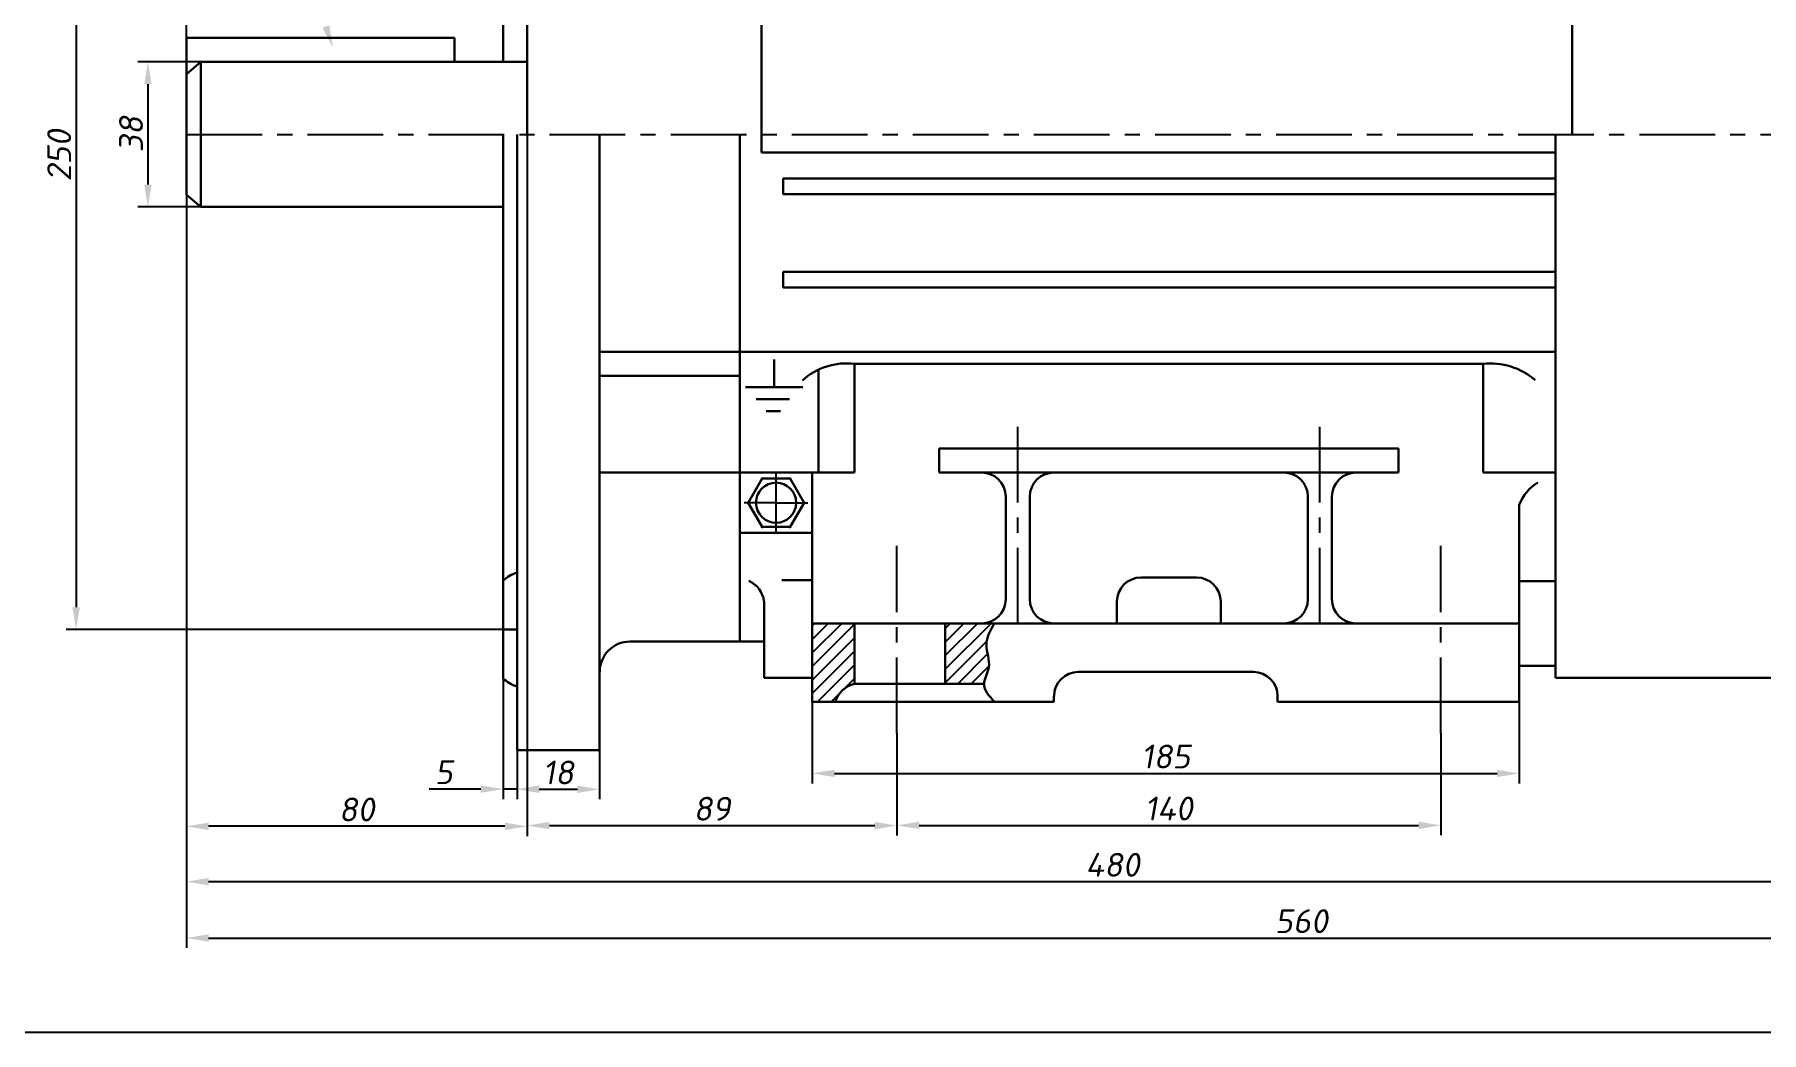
# Model space of a CAD drawing. Header units: millimetres. Extents: x 4613 to 5454, y 1424 to 2018.
# Drawn here: x 4723.4 to 4940.8, y 1733.8 to 1859.5 of the extents above; entities that cross this region are included whole.
import ezdxf

# ---------------------------------------------------------------- set-up
doc = ezdxf.new("R2010")
doc.units = ezdxf.units.MM
doc.header["$LTSCALE"] = 0.3
doc.linetypes.add('CENTER', pattern=[50.8, 31.75, -6.35, 6.35, -6.35])
for name, color, linetype in [('1', 1, 'CENTER'), ('7', 8, 'Continuous'), ('9', 34, 'Continuous')]:
    doc.layers.add(name, color=color, linetype=linetype)
doc.styles.add('1', font='txt.shx', dxfattribs={"oblique": 10, "height": 3})
doc.dimstyles.new('1', dxfattribs={"dimtxt": 2.5, "dimasz": 2.8, "dimexe": 1.25, "dimexo": 0, "dimtad": 1, "dimdec": 0, "dimtxsty": '1', "dimcen": 2.5, "dimclrt": 7, "dimadec": 0, "dimazin": 0, "dimtfac": 1, "dimtdec": 0, "dimtmove": 0, "dimatfit": 3, "dimfxl": 0, "dimarcsym": 0})

# ---------------------------------------------------------------- blocks, each defined once
blk = doc.blocks.new('*D18')
at = {"layer": '9', "color": 0, "lineweight": -2}
for p, q in [((4742.51, 1839.33), (4742.51, 1744.47)), ((5023.2, 1839.33), (5023.2, 1744.47)), ((4745.31, 1745.72), (5020.4, 1745.72))]:
    blk.add_line(p, q, dxfattribs=at)
at = {"layer": '9', "color": 0}
for points in [[(4745.31, 1746.18), (4745.31, 1745.25), (4742.51, 1745.72)], [(5020.4, 1746.18), (5020.4, 1745.25), (5023.2, 1745.72)]]:
    blk.add_solid(points, dxfattribs=at)
at = {"layer": 'Defpoints', "color": 0}
for p in [(4742.51, 1839.33), (5023.2, 1839.33), (5023.2, 1745.72)]:
    blk.add_point(p, dxfattribs=at)
at = {"layer": '9', "color": 7, "insert": (4882.85, 1747.84), "char_height": 3, "attachment_point": 5, "style": '1'}
blk.add_mtext('560', dxfattribs=at)
blk = doc.blocks.new('*D19')
at = {"layer": '9', "color": 0, "lineweight": -2}
for p, q in [((4744.33, 1856.06), (4736.41, 1856.06)), ((4737.66, 1853.26), (4737.66, 1840.61)), ((4744.33, 1837.81), (4736.41, 1837.81))]:
    blk.add_line(p, q, dxfattribs=at)
at = {"layer": '9', "color": 0}
for points in [[(4737.2, 1853.26), (4738.13, 1853.26), (4737.66, 1856.06)], [(4737.2, 1840.61), (4738.13, 1840.61), (4737.66, 1837.81)]]:
    blk.add_solid(points, dxfattribs=at)
at = {"layer": 'Defpoints', "color": 0}
for p in [(4744.33, 1856.06), (4737.66, 1837.81), (4744.33, 1837.81)]:
    blk.add_point(p, dxfattribs=at)
at = {"layer": '9', "color": 7, "insert": (4735.54, 1846.94), "char_height": 3, "attachment_point": 5, "rotation": 90, "style": '1'}
blk.add_mtext('38', dxfattribs=at)
blk = doc.blocks.new('*D20')
at = {"layer": '9', "color": 0, "lineweight": -2}
for p, q in [((4831.94, 1771.53), (4831.94, 1758.66)), ((4900.39, 1771.53), (4900.39, 1758.66)), ((4834.74, 1759.91), (4897.59, 1759.91))]:
    blk.add_line(p, q, dxfattribs=at)
at = {"layer": '9', "color": 0}
for points in [[(4834.74, 1760.38), (4834.74, 1759.44), (4831.94, 1759.91)], [(4897.59, 1760.38), (4897.59, 1759.44), (4900.39, 1759.91)]]:
    blk.add_solid(points, dxfattribs=at)
at = {"layer": 'Defpoints', "color": 0}
for p in [(4831.94, 1771.53), (4900.39, 1771.53), (4900.39, 1759.91)]:
    blk.add_point(p, dxfattribs=at)
at = {"layer": '9', "color": 7, "insert": (4866.16, 1762.03), "char_height": 3, "attachment_point": 5, "style": '1'}
blk.add_mtext('140', dxfattribs=at)
blk = doc.blocks.new('*D21')
at = {"layer": '9', "color": 0, "lineweight": -2}
for p, q in [((4742.51, 1795.54), (4742.51, 1751.56)), ((4975.68, 1795.54), (4975.68, 1751.56)), ((4972.88, 1752.81), (4745.31, 1752.81))]:
    blk.add_line(p, q, dxfattribs=at)
at = {"layer": '9', "color": 0}
for points in [[(4745.31, 1753.28), (4745.31, 1752.35), (4742.51, 1752.81)], [(4972.88, 1753.28), (4972.88, 1752.35), (4975.68, 1752.81)]]:
    blk.add_solid(points, dxfattribs=at)
at = {"layer": 'Defpoints', "color": 0}
for p in [(4742.51, 1795.54), (4975.68, 1795.54), (4742.51, 1752.81)]:
    blk.add_point(p, dxfattribs=at)
at = {"layer": '9', "color": 7, "insert": (4859.09, 1754.94), "char_height": 3, "attachment_point": 5, "style": '1'}
blk.add_mtext('480', dxfattribs=at)
blk = doc.blocks.new('*D22')
at = {"layer": '9', "color": 0, "lineweight": -2}
for p, q in [((4742.51, 1846.94), (4742.51, 1758.54)), ((4785.4, 1846.94), (4785.4, 1758.54)), ((4782.6, 1759.79), (4745.31, 1759.79))]:
    blk.add_line(p, q, dxfattribs=at)
at = {"layer": '9', "color": 0}
for points in [[(4745.31, 1760.25), (4745.31, 1759.32), (4742.51, 1759.79)], [(4782.6, 1760.25), (4782.6, 1759.32), (4785.4, 1759.79)]]:
    blk.add_solid(points, dxfattribs=at)
at = {"layer": 'Defpoints', "color": 0}
for p in [(4742.51, 1846.94), (4785.4, 1846.94), (4742.51, 1759.79)]:
    blk.add_point(p, dxfattribs=at)
at = {"layer": '9', "color": 7, "insert": (4763.95, 1761.91), "char_height": 3, "attachment_point": 5, "style": '1'}
blk.add_mtext('80', dxfattribs=at)
blk = doc.blocks.new('*D23')
at = {"layer": '9', "color": 0, "lineweight": -2}
for p, q in [((4785.4, 1769.37), (4785.4, 1758.63)), ((4831.94, 1769.37), (4831.94, 1758.63)), ((4788.2, 1759.88), (4829.14, 1759.88))]:
    blk.add_line(p, q, dxfattribs=at)
at = {"layer": '9', "color": 0}
for points in [[(4788.2, 1760.35), (4788.2, 1759.41), (4785.4, 1759.88)], [(4829.14, 1760.35), (4829.14, 1759.41), (4831.94, 1759.88)]]:
    blk.add_solid(points, dxfattribs=at)
at = {"layer": 'Defpoints', "color": 0}
for p in [(4785.4, 1769.37), (4831.94, 1769.37), (4831.94, 1759.88)]:
    blk.add_point(p, dxfattribs=at)
at = {"layer": '9', "color": 7, "insert": (4808.67, 1762), "char_height": 3, "attachment_point": 5, "style": '1'}
blk.add_mtext('89', dxfattribs=at)
blk = doc.blocks.new('*D24')
at = {"layer": '9', "color": 0, "lineweight": -2}
for p, q in [((4782.36, 1903.98), (4727.38, 1903.98)), ((4728.63, 1901.18), (4728.63, 1787.38)), ((4782.36, 1784.58), (4727.38, 1784.58))]:
    blk.add_line(p, q, dxfattribs=at)
at = {"layer": '9', "color": 0}
for points in [[(4728.16, 1901.18), (4729.1, 1901.18), (4728.63, 1903.98)], [(4728.16, 1787.38), (4729.1, 1787.38), (4728.63, 1784.58)]]:
    blk.add_solid(points, dxfattribs=at)
at = {"layer": 'Defpoints', "color": 0}
for p in [(4782.36, 1903.98), (4728.63, 1784.58), (4782.36, 1784.58)]:
    blk.add_point(p, dxfattribs=at)
at = {"layer": '9', "color": 7, "insert": (4726.5, 1844.28), "char_height": 3, "attachment_point": 5, "rotation": 90, "style": '1'}
blk.add_mtext('250', dxfattribs=at)
blk = doc.blocks.new('*D25')
at = {"layer": '9', "color": 0, "lineweight": -2}
for p, q in [((4782.36, 1784.58), (4782.36, 1763.22)), ((4784.13, 1784.58), (4784.13, 1763.22)), ((4779.56, 1764.47), (4773.07, 1764.47)), ((4784.13, 1764.47), (4782.36, 1764.47)), ((4786.93, 1764.47), (4789.73, 1764.47))]:
    blk.add_line(p, q, dxfattribs=at)
at = {"layer": '9', "color": 0}
for points in [[(4779.56, 1764.94), (4779.56, 1764.01), (4782.36, 1764.47)], [(4786.93, 1764.94), (4786.93, 1764.01), (4784.13, 1764.47)]]:
    blk.add_solid(points, dxfattribs=at)
at = {"layer": 'Defpoints', "color": 0}
for p in [(4782.36, 1784.58), (4784.13, 1784.58), (4782.36, 1764.47)]:
    blk.add_point(p, dxfattribs=at)
at = {"layer": '9', "color": 7, "insert": (4774.91, 1766.6), "char_height": 3, "attachment_point": 5, "style": '1'}
blk.add_mtext('5', dxfattribs=at)
blk = doc.blocks.new('*D26')
at = {"layer": '9', "color": 0, "lineweight": -2}
for p, q in [((4784.13, 1769.37), (4784.13, 1763.2)), ((4794.52, 1769.37), (4794.52, 1763.2)), ((4786.93, 1764.45), (4791.72, 1764.45))]:
    blk.add_line(p, q, dxfattribs=at)
at = {"layer": '9', "color": 0}
for points in [[(4786.93, 1764.91), (4786.93, 1763.98), (4784.13, 1764.45)], [(4791.72, 1764.91), (4791.72, 1763.98), (4794.52, 1764.45)]]:
    blk.add_solid(points, dxfattribs=at)
at = {"layer": 'Defpoints', "color": 0}
for p in [(4784.13, 1769.37), (4794.52, 1769.37), (4794.52, 1764.45)]:
    blk.add_point(p, dxfattribs=at)
at = {"layer": '9', "color": 7, "insert": (4789.32, 1766.57), "char_height": 3, "attachment_point": 5, "style": '1'}
blk.add_mtext('18', dxfattribs=at)
blk = doc.blocks.new('*D30')
at = {"layer": '9', "color": 0, "lineweight": -2}
for p, q in [((4821.29, 1775.45), (4821.29, 1765.2)), ((4910.27, 1775.45), (4910.27, 1765.2)), ((4824.09, 1766.45), (4907.47, 1766.45))]:
    blk.add_line(p, q, dxfattribs=at)
at = {"layer": '9', "color": 0}
for points in [[(4824.09, 1766.92), (4824.09, 1765.99), (4821.29, 1766.45)], [(4907.47, 1766.92), (4907.47, 1765.99), (4910.27, 1766.45)]]:
    blk.add_solid(points, dxfattribs=at)
at = {"layer": 'Defpoints', "color": 0}
for p in [(4821.29, 1775.45), (4910.27, 1775.45), (4910.27, 1766.45)]:
    blk.add_point(p, dxfattribs=at)
at = {"layer": '9', "color": 7, "insert": (4865.78, 1768.58), "char_height": 3, "attachment_point": 5, "style": '1'}
blk.add_mtext('185', dxfattribs=at)

msp = doc.modelspace()

# ---------------------------------------------------------------- hatches: boundary and pattern name
at = {"layer": '7'}
h = msp.add_hatch(dxfattribs=at)
h.set_pattern_fill('ANSI31', color=256, scale=0.38025, style=0)
h.set_pattern_definition([(45, (-3810.1193, -752.7573), (-0.8536856, 0.8536856), [])])
h.paths.add_polyline_path([(4826.62, 1785.34), (4821.29, 1785.34), (4821.29, 1775.45), (4824.18, 1775.45, -0.266399), (4826.62, 1777.73)])
edge = h.paths.add_edge_path()
edge.add_spline(control_points=[(4842.91, 1777.73), (4842.92, 1778.38), (4844.01, 1780.02), (4842.71, 1782.7), (4843.7, 1784.47), (4844.18, 1785.34)], knot_values=[0, 0, 0, 0, 2.124582, 5.055285, 7.882281, 7.882281, 7.882281, 7.882281], degree=3, periodic=0)
edge.add_line((4844.18, 1785.34), (4838.02, 1785.34))
edge.add_line((4838.02, 1785.34), (4838.02, 1777.73))
edge.add_line((4838.02, 1777.73), (4842.91, 1777.73))

# ---------------------------------------------------------------- linework, layer by layer
at = {"lineweight": 30}
for p, q in [((4782.36, 1856.06), (4782.36, 1903.98)), ((4785.4, 1899.41), (4785.4, 1856.06)), ((4916.91, 1846.94), (4916.91, 1862.97)), ((4814.89, 1844.66), (4814.89, 1861.21)), ((4776.27, 1859.11), (4742.51, 1859.11)), ((4742.51, 1854.54), (4742.51, 1859.11)), ((4776.27, 1856.06), (4776.27, 1859.11)), ((4742.51, 1854.54), (4744.33, 1856.06)), ((4742.51, 1846.94), (4742.51, 1854.54)), ((4744.33, 1846.94), (4744.33, 1856.06)), ((4744.33, 1856.06), (4785.4, 1856.06)), ((4744.33, 1856.06), (4776.27, 1856.06)), ((4785.4, 1856.06), (4785.4, 1846.94)), ((4742.51, 1846.94), (4742.51, 1839.33)), ((4744.33, 1846.94), (4744.33, 1837.81)), ((4782.36, 1837.81), (4782.36, 1846.94)), ((4782.36, 1846.94), (4782.36, 1846.94)), ((4782.36, 1846.94), (4782.36, 1778.43)), ((4784.13, 1784.58), (4784.13, 1846.94)), ((4794.52, 1769.37), (4794.52, 1846.94)), ((4812.17, 1846.94), (4812.17, 1787.8)), ((4812.17, 1846.94), (4812.17, 1783.06)), ((4812.17, 1846.94), (4812.17, 1819.56)), ((4914.84, 1846.94), (4914.84, 1778.49)), ((4814.89, 1844.66), (4914.84, 1844.66)), ((4817.63, 1841.4), (4914.84, 1841.4)), ((4817.63, 1841.4), (4817.63, 1839.42)), ((4742.51, 1839.33), (4744.33, 1837.81)), ((4817.63, 1839.42), (4914.84, 1839.42)), ((4744.33, 1837.81), (4782.36, 1837.81)), ((4817.63, 1829.64), (4914.84, 1829.64)), ((4817.63, 1829.64), (4817.63, 1827.66)), ((4817.63, 1827.66), (4914.84, 1827.66)), ((4914.84, 1819.56), (4794.52, 1819.56)), ((4914.84, 1819.56), (4914.84, 1804.35)), ((4816.49, 1818.6), (4816.49, 1815.12)), ((4822.05, 1804.35), (4822.05, 1817.28)), ((4905.71, 1818.04), (4826.62, 1818.04)), ((4826.62, 1818.04), (4826.62, 1804.35)), ((4905.71, 1804.35), (4905.71, 1818.04)), ((4812.17, 1816.52), (4794.52, 1816.52)), ((4816.49, 1815.12), (4812.89, 1815.12)), ((4816.49, 1815.12), (4820.09, 1815.12)), ((4814.21, 1813.6), (4818.43, 1813.6)), ((4815.47, 1812.07), (4817.27, 1812.07)), ((4895.06, 1807.39), (4837.26, 1807.39)), ((4837.26, 1807.39), (4837.26, 1804.35)), ((4895.06, 1804.35), (4895.06, 1807.39)), ((4826.62, 1804.35), (4794.52, 1804.35)), ((4812.17, 1804.35), (4821.29, 1804.35)), ((4821.29, 1804.35), (4821.29, 1796.74)), ((4821.29, 1804.35), (4821.29, 1775.45)), ((4826.62, 1804.35), (4822.05, 1804.35)), ((4895.06, 1804.35), (4837.26, 1804.35)), ((4895.06, 1804.35), (4891.46, 1804.35)), ((4914.84, 1804.35), (4905.71, 1804.35)), ((4905.71, 1804.35), (4910.27, 1804.35)), ((4813.21, 1800.55), (4814.97, 1803.59)), ((4814.97, 1803.59), (4818.49, 1803.59)), ((4818.49, 1803.59), (4820.25, 1800.55)), ((4814.97, 1797.5), (4813.21, 1800.55)), ((4820.25, 1800.55), (4818.49, 1797.5)), ((4845.63, 1788.38), (4845.63, 1801.31)), ((4848.67, 1788.38), (4848.67, 1801.31)), ((4883.66, 1788.38), (4883.66, 1801.31)), ((4886.69, 1788.38), (4886.69, 1801.31)), ((4910.27, 1775.45), (4910.27, 1800.29)), ((4821.29, 1796.74), (4812.17, 1796.74)), ((4818.49, 1797.5), (4814.97, 1797.5)), ((4862.67, 1791.13), (4866.16, 1791.13)), ((4869.65, 1791.13), (4866.16, 1791.13)), ((4821.29, 1790.78), (4817.46, 1790.78)), ((4914.84, 1790.66), (4910.27, 1790.66)), ((4815.21, 1778.49), (4815.21, 1788.14)), ((4859.63, 1785.34), (4859.63, 1788.09)), ((4872.7, 1785.34), (4872.7, 1788.09)), ((4782.36, 1784.58), (4784.13, 1784.58)), ((4784.13, 1784.58), (4784.13, 1769.37)), ((4821.29, 1785.34), (4910.27, 1785.34)), ((4821.29, 1785.34), (4831.94, 1785.34)), ((4821.29, 1775.45), (4821.29, 1784.58)), ((4826.62, 1777.73), (4826.62, 1785.34)), ((4831.94, 1785.34), (4834.98, 1785.34)), ((4831.94, 1785.34), (4838.02, 1785.34)), ((4838.02, 1785.34), (4838.02, 1777.73)), ((4866.16, 1785.34), (4872.7, 1785.34)), ((4900.39, 1785.34), (4885.18, 1785.34)), ((4891.46, 1785.34), (4900.39, 1785.34)), ((4815.21, 1783.06), (4798.33, 1783.06)), ((4821.29, 1778.49), (4815.21, 1778.49)), ((4821.29, 1775.45), (4821.29, 1778.49)), ((4876.81, 1779.24), (4854.76, 1779.24)), ((4914.84, 1780.01), (4910.27, 1780.01)), ((4914.84, 1778.49), (4914.84, 1780.01)), ((4914.84, 1778.49), (4923.54, 1778.49)), ((4914.84, 1778.49), (4954.66, 1778.49)), ((4831.94, 1777.73), (4826.62, 1777.73)), ((4842.91, 1777.73), (4831.94, 1777.73)), ((4851.71, 1775.45), (4851.71, 1776.19)), ((4879.85, 1775.45), (4879.85, 1776.19)), ((4821.29, 1775.45), (4851.71, 1775.45)), ((4910.27, 1775.45), (4879.85, 1775.45)), ((4784.13, 1769.37), (4794.52, 1769.37))]:
    msp.add_line(p, q, dxfattribs=at)
msp.add_line((5054.36, 1733.82), (4704.07, 1733.82))
msp.add_circle((4816.73, 1800.55), 2.53, dxfattribs=at)
for centre, radius, start, end in [((4825.66, 1809.7), 8.4, 83.4704, 132.004), ((4906.62, 1809.43), 8.66, 49.1658, 96.0314), ((4842.59, 1801.31), 3.04, 0, 90), ((4851.71, 1801.31), 3.04, 90, 180), ((4880.62, 1801.31), 3.04, 0, 90), ((4889.74, 1801.31), 3.04, 90, 180), ((4915.5, 1798.33), 5.58, 121.2359, 159.4157), ((4785.26, 1787.69), 4.2, 105.6856, 133.7944), ((4862.67, 1788.09), 3.04, 90, 180), ((4869.65, 1788.09), 3.04, 0, 90), ((4811.98, 1787.74), 3.25, 7.056, 65.6363), ((4842.59, 1788.38), 3.04, 270, 0), ((4851.71, 1788.38), 3.04, 180, 270), ((4880.62, 1788.38), 3.04, 270, 0), ((4889.74, 1788.38), 3.04, 180, 270), ((4798.33, 1779.25), 3.8, 90, 180), ((4785.26, 1781.46), 4.2, 226.2056, 254.3144), ((4854.76, 1776.19), 3.04, 90, 180), ((4876.81, 1776.19), 3.04, 0, 90), ((4827.39, 1774.47), 3.36, 103.2701, 162.9385)]:
    msp.add_arc(centre, radius, start, end, dxfattribs=at)
msp.add_spline([(4844.18, 1785.34), (4843.2, 1782.69), (4843.5, 1779.77), (4842.91, 1777.73), (4844.23, 1775.45)], degree=3, dxfattribs=at)
for p in [(4814.97, 1803.59), (4818.49, 1803.59), (4813.21, 1800.55), (4820.25, 1800.55), (4814.97, 1797.5), (4818.49, 1797.5)]:
    msp.add_point(p, dxfattribs=at)
at = {"layer": '1'}
for p, q in [((4742.51, 1846.94), (5033.33, 1846.94)), ((4847.15, 1785.34), (4847.15, 1810.39)), ((4885.18, 1785.34), (4885.18, 1810.39)), ((4816.73, 1796.9), (4816.73, 1804.27)), ((4816.73, 1800.55), (4812.72, 1800.55)), ((4816.73, 1800.55), (4820.74, 1800.55)), ((4831.94, 1771.53), (4831.94, 1795.11)), ((4900.39, 1771.53), (4900.39, 1795.11))]:
    msp.add_line(p, q, dxfattribs=at)
at = {"layer": '9'}
msp.add_line((4742.51, 1856.06), (4742.51, 1934.49), dxfattribs=at)
msp.add_solid([(4760.51, 1860.67), (4760.94, 1857.86), (4759.63, 1860.38)], dxfattribs=at)

# ---------------------------------------------------------------- dimensions: what is measured, and where the dimension line sits
dim = msp.add_linear_dim(base=(4728.63, 1784.58), p1=(4782.36, 1903.98), p2=(4782.36, 1784.58), angle=90, text='250', dimstyle='1', dxfattribs=at)
dim.commit()
dim.dimension.update_dxf_attribs({"geometry": '*D24', "text_midpoint": (4726.5, 1844.28)})
dim = msp.add_linear_dim(base=(4737.66, 1837.81), p1=(4744.33, 1856.06), p2=(4744.33, 1837.81), angle=90, text='38', dimstyle='1', dxfattribs=at)
dim.commit()
dim.dimension.update_dxf_attribs({"geometry": '*D19', "text_midpoint": (4737.66, 1846.94), "dimtype": 160})
for base, p1, p2, text, picture, middle in [((4742.51, 1759.79), (4785.4, 1846.94), (4742.51, 1846.94), '80', '*D22', (4763.95, 1761.91)), ((5023.2, 1745.72), (4742.51, 1839.33), (5023.2, 1839.33), '560', '*D18', (4882.85, 1747.84)), ((4742.51, 1752.81), (4975.68, 1795.54), (4742.51, 1795.54), '480', '*D21', (4859.09, 1754.94)), ((4782.36, 1764.47), (4784.13, 1784.58), (4782.36, 1784.58), '5', '*D25', (4774.91, 1766.6)), ((4910.27, 1766.45), (4821.29, 1775.45), (4910.27, 1775.45), '185', '*D30', (4865.78, 1768.58)), ((4794.52, 1764.45), (4784.13, 1769.37), (4794.52, 1769.37), '18', '*D26', (4789.32, 1766.57)), ((4831.94, 1759.88), (4785.4, 1769.37), (4831.94, 1769.37), '89', '*D23', (4808.67, 1762))]:
    dim = msp.add_linear_dim(base=base, p1=p1, p2=p2, text=text, dimstyle='1', dxfattribs=at)
    dim.commit()
    dim.dimension.update_dxf_attribs({"geometry": picture, "text_midpoint": middle})
dim = msp.add_linear_dim(base=(4900.39, 1759.91), p1=(4831.94, 1771.53), p2=(4900.39, 1771.53), text='140', dimstyle='1', dxfattribs=at)
dim.commit()
dim.dimension.update_dxf_attribs({"geometry": '*D20', "text_midpoint": (4866.16, 1759.91), "dimtype": 160})

doc.saveas('drawing.dxf')
